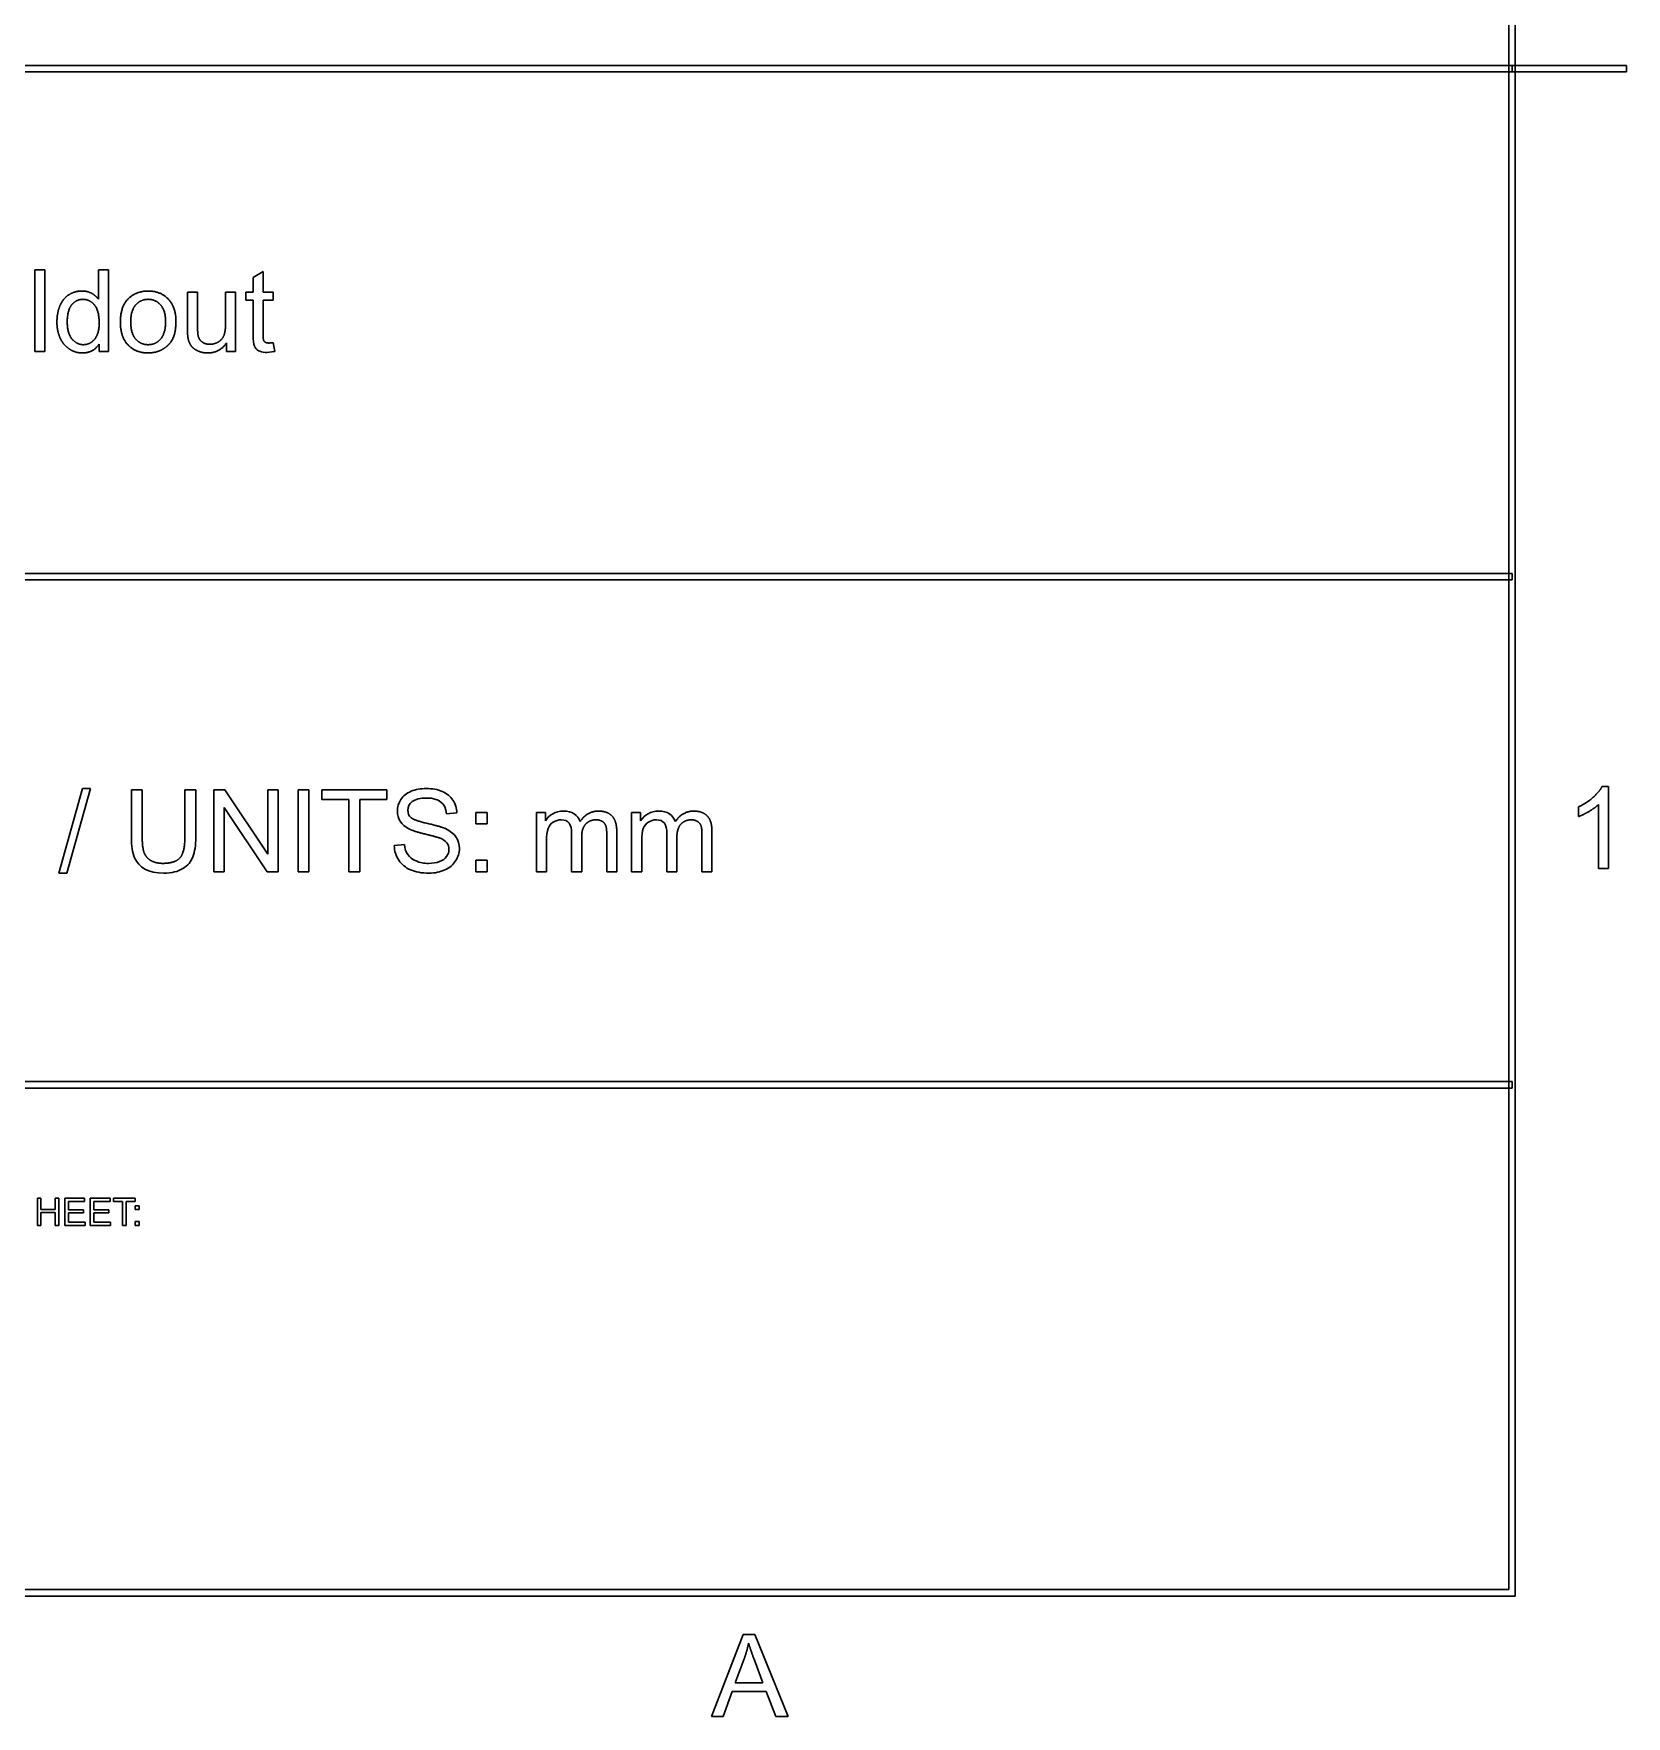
# Model space of a CAD drawing. Header units: millimetres. Extents: x -205 to 205, y -139 to 139.
# Drawn here: x 135.3 to 205, y -138.7 to -65.1 of the extents above; entities that cross this region are included whole.
import ezdxf

# ---------------------------------------------------------------- set-up
doc = ezdxf.new("R2010")
doc.units = ezdxf.units.MM
doc.layers.add('visible', color=7, linetype='Continuous', lineweight=30)

msp = doc.modelspace()

# ---------------------------------------------------------------- linework, layer by layer
at = {"layer": 'visible'}
for p, q in [((200.14, -133.473), (200.14, 133.473)), ((199.86, 133.193), (199.86, -133.193)), ((200, -66.527), (-0.14, -66.527)), ((66.807, -66.807), (200, -66.807)), ((205, -66.527), (200, -66.527)), ((200, -66.527), (200, -66.807)), ((200, -66.807), (200, -66.527)), ((200, -66.807), (205, -66.807)), ((205, -66.807), (205, -66.527)), ((135.396, -75.462), (135.396, -79.041)), ((135.836, -75.462), (135.396, -75.462)), ((135.836, -79.041), (135.836, -75.462)), ((138.17, -75.462), (138.17, -76.746)), ((138.607, -75.462), (138.17, -75.462)), ((138.607, -79.041), (138.607, -75.462)), ((145.377, -75.543), (144.94, -75.806)), ((144.94, -75.806), (144.94, -76.448)), ((145.377, -76.448), (145.377, -75.543)), ((142.069, -76.448), (142.069, -78.055)), ((142.508, -76.448), (142.069, -76.448)), ((142.508, -77.886), (142.508, -76.448)), ((143.731, -76.448), (143.731, -77.838)), ((144.171, -76.448), (143.731, -76.448)), ((144.171, -79.041), (144.171, -76.448)), ((144.617, -76.448), (144.617, -76.79)), ((144.94, -76.448), (144.617, -76.448)), ((145.819, -76.448), (145.377, -76.448)), ((145.819, -76.79), (145.819, -76.448)), ((144.617, -76.79), (144.94, -76.79)), ((144.94, -76.79), (144.94, -78.282)), ((145.377, -76.79), (145.819, -76.79)), ((145.377, -78.306), (145.377, -76.79)), ((138.199, -78.714), (138.199, -79.041)), ((143.778, -78.66), (143.778, -79.041)), ((145.882, -79.036), (145.819, -78.648)), ((135.396, -79.041), (135.836, -79.041)), ((138.199, -79.041), (138.607, -79.041)), ((143.778, -79.041), (144.171, -79.041)), ((200, -88.749), (66.807, -88.749)), ((66.807, -89.029), (200, -89.029)), ((200, -89.029), (200, -88.749)), ((137.481, -98.151), (136.444, -101.852)), ((136.798, -101.852), (137.833, -98.151)), ((137.833, -98.151), (137.481, -98.151)), ((139.615, -98.212), (139.615, -100.28)), ((140.089, -98.212), (139.615, -98.212)), ((140.089, -100.277), (140.089, -98.212)), ((141.956, -98.212), (141.956, -100.277)), ((142.43, -98.212), (141.956, -98.212)), ((142.43, -100.28), (142.43, -98.212)), ((143.214, -98.212), (143.214, -101.791)), ((143.699, -98.212), (143.214, -98.212)), ((145.579, -101.022), (143.699, -98.212)), ((145.579, -98.212), (145.579, -101.022)), ((146.033, -98.212), (145.579, -98.212)), ((146.033, -101.791), (146.033, -98.212)), ((146.91, -98.212), (146.91, -101.791)), ((147.383, -98.212), (146.91, -98.212)), ((147.383, -101.791), (147.383, -98.212)), ((147.95, -98.212), (147.95, -98.634)), ((150.787, -98.212), (147.95, -98.212)), ((150.787, -98.634), (150.787, -98.212)), ((204.222, -98.058), (203.939, -98.058)), ((204.222, -101.652), (204.222, -98.058)), ((143.668, -98.978), (145.548, -101.791)), ((143.668, -101.791), (143.668, -98.978)), ((147.95, -98.634), (149.129, -98.634)), ((149.129, -98.634), (149.129, -101.791)), ((149.603, -98.634), (150.787, -98.634)), ((149.603, -101.791), (149.603, -98.634)), ((153.399, -99.254), (153.853, -99.22)), ((154.674, -99.198), (154.674, -99.698)), ((155.174, -99.198), (154.674, -99.198)), ((155.174, -99.698), (155.174, -99.198)), ((157.33, -99.198), (157.33, -101.791)), ((157.723, -99.198), (157.33, -99.198)), ((157.723, -99.562), (157.723, -99.198)), ((161.495, -99.198), (161.495, -101.791)), ((161.888, -99.198), (161.495, -99.198)), ((161.888, -99.562), (161.888, -99.198)), ((202.904, -98.956), (202.904, -99.381)), ((203.783, -98.851), (203.783, -101.652)), ((154.674, -99.698), (155.174, -99.698)), ((160.843, -101.791), (160.843, -100.011)), ((165.008, -101.791), (165.008, -100.011)), ((151.558, -100.602), (151.111, -100.641)), ((157.769, -101.791), (157.769, -100.446)), ((158.87, -100.106), (158.87, -101.791)), ((159.31, -101.791), (159.31, -100.284)), ((160.406, -100.157), (160.406, -101.791)), ((161.934, -101.791), (161.934, -100.446)), ((163.035, -100.106), (163.035, -101.791)), ((163.475, -101.791), (163.475, -100.284)), ((164.571, -100.157), (164.571, -101.791)), ((154.674, -101.29), (154.674, -101.791)), ((155.174, -101.29), (154.674, -101.29)), ((155.174, -101.791), (155.174, -101.29)), ((136.444, -101.852), (136.798, -101.852)), ((143.214, -101.791), (143.668, -101.791)), ((145.548, -101.791), (146.033, -101.791)), ((146.91, -101.791), (147.383, -101.791)), ((149.129, -101.791), (149.603, -101.791)), ((154.674, -101.791), (155.174, -101.791)), ((157.33, -101.791), (157.769, -101.791)), ((158.87, -101.791), (159.31, -101.791)), ((160.406, -101.791), (160.843, -101.791)), ((161.495, -101.791), (161.934, -101.791)), ((163.035, -101.791), (163.475, -101.791)), ((164.571, -101.791), (165.008, -101.791)), ((203.783, -101.652), (204.222, -101.652)), ((200, -110.971), (66.807, -110.971)), ((200, -111.251), (200, -110.971)), ((133.473, -111.251), (200, -111.251)), ((135.504, -116.07), (135.504, -117.263)), ((135.661, -116.07), (135.504, -116.07)), ((135.661, -116.56), (135.661, -116.07)), ((136.282, -116.07), (136.282, -116.56)), ((136.439, -116.07), (136.282, -116.07)), ((136.439, -117.263), (136.439, -116.07)), ((136.706, -116.07), (136.706, -117.263)), ((137.568, -116.07), (136.706, -116.07)), ((136.863, -116.211), (137.568, -116.211)), ((136.863, -116.576), (136.863, -116.211)), ((137.568, -116.211), (137.568, -116.07)), ((137.817, -116.07), (137.817, -117.263)), ((138.68, -116.07), (137.817, -116.07)), ((137.975, -116.211), (138.68, -116.211)), ((137.975, -116.576), (137.975, -116.211)), ((138.68, -116.211), (138.68, -116.07)), ((138.836, -116.07), (138.836, -116.211)), ((139.782, -116.07), (138.836, -116.07)), ((138.836, -116.211), (139.229, -116.211)), ((139.229, -116.211), (139.229, -117.263)), ((139.387, -116.211), (139.782, -116.211)), ((139.387, -117.263), (139.387, -116.211)), ((139.782, -116.211), (139.782, -116.07)), ((136.282, -116.56), (135.661, -116.56)), ((135.661, -116.701), (136.282, -116.701)), ((135.661, -117.263), (135.661, -116.701)), ((136.282, -116.701), (136.282, -117.263)), ((137.523, -116.576), (136.863, -116.576)), ((136.863, -116.716), (137.523, -116.716)), ((136.863, -117.122), (136.863, -116.716)), ((137.523, -116.716), (137.523, -116.576)), ((138.635, -116.576), (137.975, -116.576)), ((137.975, -116.716), (138.635, -116.716)), ((137.975, -117.122), (137.975, -116.716)), ((138.635, -116.716), (138.635, -116.576)), ((139.781, -116.399), (139.781, -116.566)), ((139.948, -116.399), (139.781, -116.399)), ((139.781, -116.566), (139.948, -116.566)), ((139.948, -116.566), (139.948, -116.399)), ((135.504, -117.263), (135.661, -117.263)), ((136.282, -117.263), (136.439, -117.263)), ((136.706, -117.263), (137.596, -117.263)), ((137.596, -117.122), (136.863, -117.122)), ((137.596, -117.263), (137.596, -117.122)), ((137.817, -117.263), (138.708, -117.263)), ((138.708, -117.122), (137.975, -117.122)), ((138.708, -117.263), (138.708, -117.122)), ((139.229, -117.263), (139.387, -117.263)), ((139.781, -117.096), (139.781, -117.263)), ((139.948, -117.096), (139.781, -117.096)), ((139.781, -117.263), (139.948, -117.263)), ((139.948, -117.263), (139.948, -117.096)), ((199.86, -133.193), (-199.86, -133.193)), ((-200.14, -133.473), (200.14, -133.473)), ((166.366, -135.156), (164.992, -138.735)), ((166.877, -135.156), (166.366, -135.156)), ((168.341, -138.735), (166.877, -135.156)), ((166.025, -137.265), (166.418, -136.215)), ((166.864, -136.274), (167.238, -137.265)), ((167.238, -137.265), (166.025, -137.265)), ((165.495, -138.735), (165.888, -137.651)), ((165.888, -137.651), (167.384, -137.651)), ((167.384, -137.651), (167.802, -138.735)), ((164.992, -138.735), (165.495, -138.735)), ((167.802, -138.735), (168.341, -138.735))]:
    msp.add_line(p, q, dxfattribs=at)
for points, degree, knots in [([(138.17, -76.746), (138.055, -76.588), (137.872, -76.489), (137.689, -76.39), (137.454, -76.39), (137.134, -76.39), (136.876, -76.558), (136.617, -76.727), (136.487, -77.043), (136.358, -77.359), (136.358, -77.747), (136.358, -78.145), (136.501, -78.452), (136.644, -78.758), (136.904, -78.929), (137.164, -79.1), (137.474, -79.1), (137.952, -79.1), (138.199, -78.714)], 2, [0, 0, 0, 1, 1, 2, 2, 3.364583, 3.364583, 4.729167, 4.729167, 6.09375, 6.09375, 7.492662, 7.492662, 8.891575, 8.891575, 10.290487, 10.290487, 12.449439, 12.449439, 12.449439]), ([(139.534, -76.678), (139.134, -77.025), (139.134, -77.745), (139.134, -78.402), (139.47, -78.751), (139.805, -79.1), (140.35, -79.1), (140.689, -79.1), (140.976, -78.941), (141.263, -78.782), (141.413, -78.496), (141.563, -78.209), (141.563, -77.708), (141.563, -77.091), (141.224, -76.74), (140.884, -76.39), (140.35, -76.39), (139.869, -76.39), (139.534, -76.678)], 2, [0, 0, 0, 1, 1, 1.911864, 1.911864, 2.823729, 2.823729, 3.392111, 3.392111, 3.960493, 3.960493, 4.528874, 4.528874, 5.230341, 5.230341, 5.931807, 5.931807, 6.562807, 6.562807, 6.562807]), ([(136.81, -77.747), (136.81, -77.232), (137.006, -76.993), (137.203, -76.754), (137.496, -76.754), (137.796, -76.754), (138.001, -77.003), (138.206, -77.252), (138.206, -77.784), (138.206, -78.267), (138.005, -78.503), (137.803, -78.738), (137.515, -78.738), (137.23, -78.738), (137.02, -78.492), (136.81, -78.245), (136.81, -77.747)], 2, [0, 0, 0, 1, 1, 2, 2, 3.025, 3.025, 4.05, 4.05, 4.980963, 4.980963, 5.911927, 5.911927, 6.835, 6.835, 7.758074, 7.758074, 7.758074]), ([(139.586, -77.745), (139.586, -77.247), (139.803, -77), (140.02, -76.754), (140.35, -76.754), (140.674, -76.754), (140.893, -77.001), (141.111, -77.249), (141.111, -77.73), (141.111, -78.24), (140.894, -78.489), (140.677, -78.738), (140.35, -78.738), (140.02, -78.738), (139.803, -78.491), (139.586, -78.243), (139.586, -77.745)], 2, [0, 0, 0, 1, 1, 2, 2, 2.985185, 2.985185, 3.97037, 3.97037, 5.015567, 5.015567, 6.060763, 6.060763, 7.11376, 7.11376, 8.166756, 8.166756, 8.166756]), ([(143.731, -77.838), (143.731, -78.17), (143.659, -78.344), (143.587, -78.519), (143.414, -78.62), (143.24, -78.721), (143.043, -78.721), (142.845, -78.721), (142.711, -78.623), (142.576, -78.524), (142.535, -78.35)], 2, [0, 0, 0, 1, 1, 2, 2, 3, 3, 4, 4, 5, 5, 5]), ([(142.095, -78.465), (142.134, -78.658), (142.231, -78.791), (142.327, -78.924), (142.526, -79.012), (142.725, -79.1), (142.955, -79.1), (143.475, -79.1), (143.778, -78.66)], 2, [0, 0, 0, 1, 1, 2, 2, 3, 3, 5.265957, 5.265957, 5.265957]), ([(144.94, -78.282), (144.94, -78.546), (144.958, -78.719), (144.993, -78.801), (145.029, -78.883), (145.091, -78.949), (145.179, -79), (145.32, -79.078), (145.556, -79.105), (145.882, -79.036)], 3, [0, 0, 0, 0, 1, 1, 1, 2, 2, 2, 3.612245, 3.612245, 3.612245, 3.612245]), ([(145.819, -78.648), (145.699, -78.665), (145.626, -78.665), (145.528, -78.665), (145.476, -78.633), (145.423, -78.602), (145.4, -78.548), (145.377, -78.494), (145.377, -78.306)], 2, [0, 0, 0, 1, 1, 2.333333, 2.333333, 3.666667, 3.666667, 5, 5, 5]), ([(153.853, -99.22), (153.845, -99.01), (153.786, -98.822), (153.677, -98.656), (153.568, -98.49), (153.413, -98.364), (153.21, -98.279), (153.007, -98.193), (152.773, -98.151), (152.508, -98.151), (152.267, -98.151), (152.048, -98.191), (151.851, -98.273), (151.654, -98.354), (151.505, -98.473), (151.402, -98.63), (151.299, -98.787), (151.248, -98.956), (151.248, -99.137), (151.249, -99.464), (151.414, -99.739), (151.756, -99.916)], 3, [0, 0, 0, 0, 1, 1, 1, 2, 2, 2, 3, 3, 3, 3.907975, 3.907975, 3.907975, 4.815951, 4.815951, 4.815951, 5.723926, 5.723926, 5.723926, 7.376278, 7.376278, 7.376278, 7.376278]), ([(151.844, -99.423), (151.751, -99.34), (151.705, -99.234), (151.705, -99.105), (151.705, -98.957), (151.77, -98.831), (151.901, -98.726), (152.032, -98.621), (152.241, -98.568), (152.528, -98.568), (153.08, -98.567), (153.347, -98.802), (153.399, -99.254)], 3, [0, 0, 0, 0, 1, 1, 1, 2.151899, 2.151899, 2.151899, 3.303797, 3.303797, 3.303797, 5.515967, 5.515967, 5.515967, 5.515967]), ([(203.939, -98.058), (203.824, -98.29), (203.549, -98.536), (203.273, -98.783), (202.904, -98.956)], 2, [0, 0, 0, 1, 1, 2, 2, 2]), ([(159.241, -99.594), (159.141, -99.31), (158.893, -99.137), (158.509, -99.139), (158.336, -99.139), (158.183, -99.178), (158.048, -99.255), (157.912, -99.333), (157.804, -99.435), (157.723, -99.562)], 3, [0, 0, 0, 0, 2, 2, 2, 2.898305, 2.898305, 2.898305, 3.79661, 3.79661, 3.79661, 3.79661]), ([(160.843, -100.011), (160.843, -99.567), (160.635, -99.353), (160.428, -99.139), (160.042, -99.139), (159.549, -99.139), (159.241, -99.594)], 2, [0, 0, 0, 1, 1, 2, 2, 3.278481, 3.278481, 3.278481]), ([(163.406, -99.594), (163.306, -99.31), (163.058, -99.137), (162.674, -99.139), (162.501, -99.139), (162.348, -99.178), (162.213, -99.255), (162.077, -99.333), (161.969, -99.435), (161.888, -99.562)], 3, [0, 0, 0, 0, 2, 2, 2, 2.898305, 2.898305, 2.898305, 3.79661, 3.79661, 3.79661, 3.79661]), ([(165.008, -100.011), (165.008, -99.567), (164.8, -99.353), (164.593, -99.139), (164.207, -99.139), (163.714, -99.139), (163.406, -99.594)], 2, [0, 0, 0, 1, 1, 2, 2, 3.278481, 3.278481, 3.278481]), ([(202.904, -99.381), (203.109, -99.305), (203.367, -99.154), (203.624, -99.003), (203.783, -98.851)], 2, [0, 0, 0, 1, 1, 2, 2, 2]), ([(151.111, -100.641), (151.118, -100.88), (151.184, -101.095), (151.308, -101.284), (151.433, -101.474), (151.604, -101.616), (151.823, -101.71), (152.042, -101.805), (152.313, -101.852), (152.637, -101.852), (152.893, -101.852), (153.123, -101.805), (153.327, -101.711), (153.531, -101.618), (153.688, -101.487), (153.797, -101.318), (153.906, -101.15), (153.961, -100.97), (153.961, -100.78), (153.959, -100.397), (153.768, -100.097), (153.35, -99.906)], 3, [0, 0, 0, 0, 1, 1, 1, 2, 2, 2, 3, 3, 3, 3.788945, 3.788945, 3.788945, 4.577889, 4.577889, 4.577889, 5.366834, 5.366834, 5.366834, 6.95821, 6.95821, 6.95821, 6.95821]), ([(151.756, -99.916), (151.954, -100.021), (152.447, -100.139), (152.94, -100.258), (153.084, -100.314)], 2, [0, 0, 0, 1, 1, 2, 2, 2]), ([(153.35, -99.906), (153.135, -99.808), (152.558, -99.678), (151.981, -99.547), (151.844, -99.423)], 2, [0, 0, 0, 1, 1, 2, 2, 2]), ([(157.769, -100.446), (157.769, -100.21), (157.793, -100.029), (157.84, -99.904), (157.887, -99.778), (157.963, -99.683), (158.068, -99.618), (158.173, -99.553), (158.288, -99.52), (158.411, -99.52), (158.74, -99.52), (158.867, -99.716), (158.87, -100.106)], 3, [0, 0, 0, 0, 1, 1, 1, 2, 2, 2, 3, 3, 3, 5.631579, 5.631579, 5.631579, 5.631579]), ([(159.31, -100.284), (159.31, -99.884), (159.49, -99.702), (159.671, -99.52), (159.944, -99.52), (160.096, -99.52), (160.208, -99.591), (160.32, -99.662), (160.363, -99.778), (160.406, -99.894), (160.406, -100.157)], 2, [0, 0, 0, 1, 1, 2, 2, 2.553571, 2.553571, 3.107143, 3.107143, 3.660714, 3.660714, 3.660714]), ([(161.934, -100.446), (161.934, -100.21), (161.958, -100.029), (162.005, -99.904), (162.052, -99.778), (162.128, -99.683), (162.233, -99.618), (162.338, -99.553), (162.453, -99.52), (162.576, -99.52), (162.905, -99.52), (163.032, -99.716), (163.035, -100.106)], 3, [0, 0, 0, 0, 1, 1, 1, 2, 2, 2, 3, 3, 3, 5.631579, 5.631579, 5.631579, 5.631579]), ([(163.475, -100.284), (163.475, -99.884), (163.655, -99.702), (163.836, -99.52), (164.11, -99.52), (164.261, -99.52), (164.373, -99.591), (164.486, -99.662), (164.528, -99.778), (164.571, -99.894), (164.571, -100.157)], 2, [0, 0, 0, 1, 1, 2, 2, 2.553571, 2.553571, 3.107143, 3.107143, 3.660714, 3.660714, 3.660714]), ([(139.615, -100.28), (139.615, -100.659), (139.66, -100.958), (139.752, -101.177), (139.934, -101.613), (140.36, -101.854), (141.031, -101.852), (141.376, -101.852), (141.655, -101.785), (141.867, -101.653), (142.08, -101.52), (142.226, -101.348), (142.308, -101.136), (142.389, -100.925), (142.43, -100.639), (142.43, -100.28)], 3, [0, 0, 0, 0, 1, 1, 1, 3, 3, 3, 4.029126, 4.029126, 4.029126, 5.058252, 5.058252, 5.058252, 6.087379, 6.087379, 6.087379, 6.087379]), ([(141.956, -100.277), (141.956, -100.951), (141.734, -101.188), (141.512, -101.425), (140.989, -101.425), (140.684, -101.425), (140.473, -101.305), (140.262, -101.185), (140.175, -100.964), (140.089, -100.743), (140.089, -100.277)], 2, [0, 0, 0, 1, 1, 2, 2, 2.584112, 2.584112, 3.168224, 3.168224, 3.752336, 3.752336, 3.752336]), ([(153.084, -100.314), (153.387, -100.428), (153.501, -100.594), (153.504, -100.819), (153.504, -100.93), (153.47, -101.032), (153.403, -101.125), (153.335, -101.219), (153.232, -101.293), (153.094, -101.346), (152.956, -101.4), (152.796, -101.427), (152.615, -101.427), (152.412, -101.427), (152.229, -101.392), (152.066, -101.321), (151.903, -101.25), (151.783, -101.157), (151.706, -101.042), (151.629, -100.928), (151.579, -100.781), (151.558, -100.602)], 3, [0, 0, 0, 0, 2, 2, 2, 2.985507, 2.985507, 2.985507, 3.971014, 3.971014, 3.971014, 4.956522, 4.956522, 4.956522, 6.066327, 6.066327, 6.066327, 7.176133, 7.176133, 7.176133, 8.285938, 8.285938, 8.285938, 8.285938])]:
    msp.add_open_spline(points, degree=degree, knots=knots, dxfattribs=at)
for points in [[(142.508, -77.886), (142.508, -78.231), (142.535, -78.35)], [(142.095, -78.465), (142.069, -78.336), (142.069, -78.055)], [(166.611, -135.532), (166.542, -135.876), (166.418, -136.215)], [(166.864, -136.274), (166.694, -135.822), (166.611, -135.532)]]:
    msp.add_open_spline(points, degree=2, dxfattribs=at)

doc.saveas('drawing.dxf')
